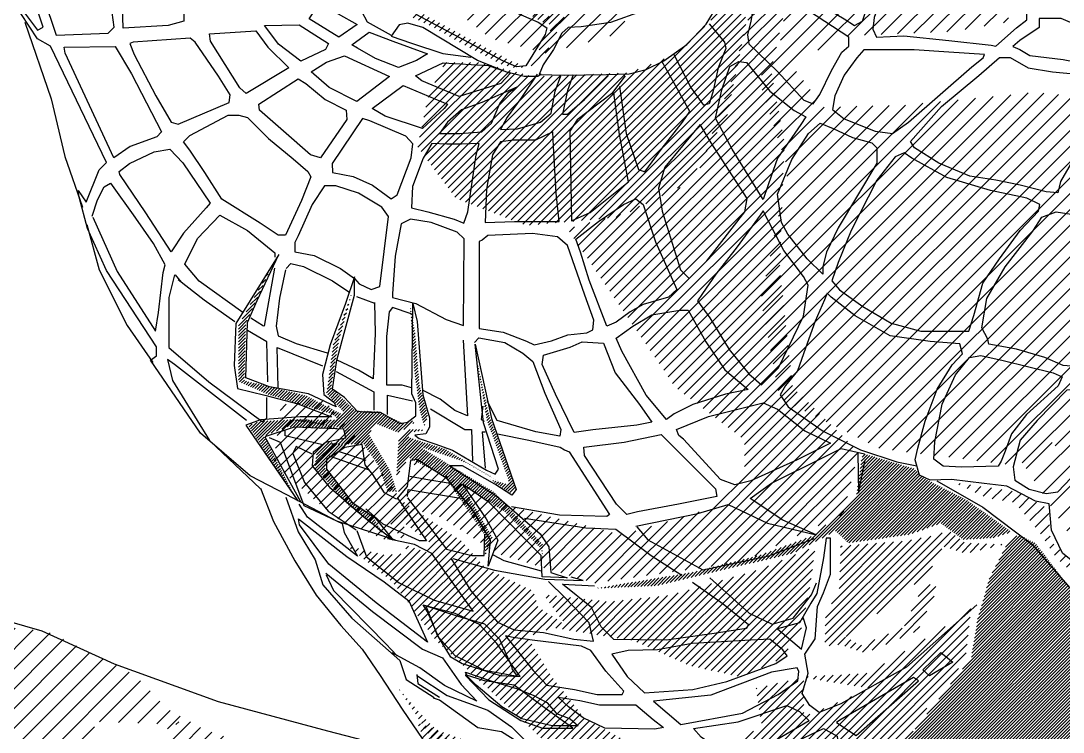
# Model space of a CAD drawing. Header units: inches. Extents: x -18 to 87, y 6 to 85.
# Drawn here: x 18.29 to 47.87, y 40.98 to 61.17 of the extents above; entities that cross this region are included whole.
import ezdxf

# ---------------------------------------------------------------- set-up
doc = ezdxf.new("R2010")
doc.units = ezdxf.units.IN
doc.header["$MEASUREMENT"] = 0
pattern_1 = [(45, (-89.88051, -12.91799), (-0.1122532, 0.1122532), [])]
pattern_2 = [(45, (-13.605135, -34.95223), (-0.04490128, 0.04490128), [])]

msp = doc.modelspace()

# ---------------------------------------------------------------- hatches: boundary and pattern name
h = msp.add_hatch()
h.set_pattern_fill('ANSI31', color=256, scale=2.54, style=0)
h.set_pattern_definition([(45, (-79.63653, -42.23502), (-0.2245064, 0.2245064), [])])
h.paths.add_polyline_path([(35.127, 65.589), (34.259, 65.83), (33.921, 67.902), (33.198, 69.347), (33.034, 69.552), (32.717, 69.514), (32.493, 68.993), (32.064, 68.043), (30.607, 66.108), (29.588, 65.054), (29.147, 65.059), (29.147, 63.662), (30.353, 61.687), (31.607, 60.675), (33.198, 60.242), (35.32, 60.82), (35.898, 62.554), (35.898, 64.433)])
h = msp.add_hatch()
h.set_pattern_fill('ANSI31', color=256, scale=1.27, style=0)
h.set_pattern_definition(pattern_1)
h.paths.add_polyline_path([(32.511, 67.036), (32.697, 67.053), (33.14, 66.815), (33.441, 66.77), (33.467, 66.859), (33.335, 66.93), (33.113, 67), (32.661, 67.151), (32.564, 67.381), (32.697, 67.956), (32.617, 68.045), (32.431, 67.585), (32.254, 67.469), (32.059, 67.576), (31.926, 67.682), (31.864, 67.602), (32.05, 67.469), (32.174, 67.292), (32.192, 67.053), (31.953, 66.292), (31.811, 66.115), (31.536, 66.31), (31.315, 66.549), (31.217, 66.549), (31.554, 66.222), (31.652, 65.929), (31.501, 65.496), (30.978, 64.779), (30.678, 64.533), (30.066, 64.81), (29.688, 65.166), (29.944, 64.877), (30.5, 64.488), (30.722, 64.322), (30.811, 64.1), (30.833, 63.955), (30.733, 63.822), (30.122, 63.1), (30.055, 62.967), (30.011, 62.592), (29.948, 62.536), (29.556, 62.183), (29.242, 61.738), (29.255, 61.568), (29.346, 61.293), (30.04, 60.966), (30.786, 60.535), (31.415, 60.208), (31.964, 59.92), (32.344, 59.829), (32.593, 59.855), (32.37, 59.972), (32.279, 59.985), (29.438, 61.503), (29.386, 61.699), (29.451, 61.869), (30.04, 62.353), (30.354, 62.353), (30.498, 62.314), (32.75, 61.333), (33.116, 61.123), (33.313, 61.071), (33.313, 60.783), (32.815, 60.09), (32.75, 59.802), (32.842, 59.776), (33.077, 60.025), (33.3, 60.443), (33.548, 60.94), (33.732, 61.123), (33.679, 61.45), (33.719, 62.444), (33.849, 62.85), (33.863, 63.281), (33.794, 66.643), (33.711, 66.963), (33.666, 66.762), (33.629, 65.108), (33.529, 65.117), (33.154, 65.154), (32.111, 65.738), (32.02, 65.638), (33.135, 65.035), (33.492, 64.862), (33.62, 64.56), (33.634, 63.202), (33.377, 63.194), (31.258, 63.951), (31.073, 64.2), (31.049, 64.522), (31.818, 65.65), (32.02, 65.785)])
h.paths.add_polyline_path([(31.414, 63.634), (33.034, 63.124), (33.478, 62.925), (33.566, 62.503), (33.478, 61.993), (33.5, 61.35), (33.367, 61.262), (32.257, 61.749), (30.659, 62.437), (30.504, 62.548), (30.526, 62.991), (30.97, 63.723)], flags=16)
h = msp.add_hatch()
h.set_pattern_fill('ANSI31', color=256, scale=2.54, style=0)
h.set_pattern_definition([(45, (-81.251, -27.69928), (-0.2245064, 0.2245064), [])])
h.paths.add_polyline_path([(53.17, 54.435), (50.727, 57.411), (49.357, 58.958), (47.034, 59.137), (43.401, 58.78), (41.078, 58.72), (40.125, 59.97), (41.793, 60.744), (44.771, 60.863), (46.439, 61.16), (44.771, 62.41), (42.269, 63.779), (40.542, 64.255), (39.053, 64.196), (39.887, 62.767), (39.946, 60.803), (39.231, 59.494), (40.065, 56.935), (39.291, 53.245), (39.827, 50.448), (42.686, 49.02), (46.558, 48.544), (47.928, 49.258), (51.085, 49.912), (54.063, 50.329), (55.135, 50.865), (53.944, 51.817)])
h = msp.add_hatch()
h.set_pattern_fill('ANSI31', color=256, scale=1.27, style=0)
h.set_pattern_definition([(45, (-73.48032, -38.71528), (-0.1122532, 0.1122532), [])])
h.paths.add_polyline_path([(38.345, 58.52), (38.885, 61.14), (38.5, 62.836), (38.125, 61.718), (37.858, 61.158), (36.763, 60.171), (35.535, 59.691), (32.839, 59.584), (31.337, 59.984), (30.324, 59.984), (29.861, 59.06), (29.552, 57.595), (30.632, 56.131), (32.638, 55.361), (35.26, 55.592), (37.266, 56.594)])
h = msp.add_hatch()
h.set_pattern_fill('ANSI31', color=256, scale=1.778, style=0)
h.set_pattern_definition([(45, (41.67795, -36.63906), (-0.1571545, 0.1571545), [])])
h.paths.add_polyline_path([(39.828, 54.133), (39.961, 57.728), (39.584, 59.755), (40.145, 62.262), (39.259, 62.38), (38.433, 59.431), (37.429, 56.629), (35.422, 55.715), (33.797, 55.265), (36.862, 50.77), (38.828, 49.272), (38.828, 48.273), (37.795, 47.307), (35.363, 46.575), (31.83, 47.474), (29.531, 48.706), (28.965, 47.74), (27.998, 49.138), (26.899, 50.404), (25.666, 50.27), (25.466, 48.572), (27.265, 47.041), (28.631, 46.442), (29.564, 47.274), (30.231, 47.074), (31.83, 46.042), (34.563, 45.21), (38.762, 45.809), (41.628, 47.174), (42.061, 48.939), (40.195, 50.77)])
h = msp.add_hatch()
h.set_pattern_fill('ANSI31', color=256, scale=0.508, style=0)
h.set_pattern_definition(pattern_2)
h.paths.add_polyline_path([(28.357, 49.737), (29.02, 49.481), (29.448, 49.759), (29.405, 49.823), (29.148, 49.737), (28.421, 50.079), (27.78, 50.1), (27.095, 50.763), (27.309, 52.066), (27.673, 53.391), (27.159, 51.981), (26.967, 50.592), (27.437, 50.079), (27.373, 50.015), (26.39, 50.528), (24.636, 50.955), (24.64, 51.288), (24.677, 52.582), (25.421, 54.222), (24.465, 52.515), (24.465, 50.934), (25.299, 50.57), (27.117, 50.015), (27.309, 49.844), (25.898, 49.844), (27.48, 49.609), (27.48, 49.331), (27.074, 49.139), (28.015, 49.16), (28.443, 48.541), (28.699, 47.814), (28.956, 47.814), (28.763, 48.413), (28.165, 49.438)])
h = msp.add_hatch()
h.set_pattern_fill('ANSI31', color=256, scale=0.508, style=0)
h.set_pattern_definition(pattern_2)
h.paths.add_polyline_path([(29.589, 49.096), (30.908, 48.643), (31.835, 48.107), (30.331, 49.013), (29.3, 49.343), (29.355, 49.487), (29.681, 49.538), (29.843, 49.934), (29.599, 50.858), (29.477, 52.319), (29.341, 53.09), (29.465, 51.196), (29.609, 50.125), (29.733, 49.693), (29.65, 49.569), (29.3, 49.569), (29.012, 49.26), (28.95, 48.231), (29.3, 48.766), (30.31, 48.251), (31.464, 46.563), (31.464, 45.986), (31.67, 46.501), (30.825, 47.984), (32.02, 47.242), (33.072, 46.172), (33.092, 45.863), (33.092, 46.316), (31.711, 47.798), (30.331, 48.643)])
h = msp.add_hatch()
h.set_pattern_fill('ANSI31', color=256, scale=0.508, style=0)
h.set_pattern_definition([(45, (1.67992, -33.712927), (-0.04490128, 0.04490128), [])])
h.paths.add_polyline_path([(31.562, 50.03), (31.24, 51.497), (31.518, 49.832), (32.139, 48.118), (32.074, 48.02), (31.616, 48.15), (32.172, 47.775), (32.335, 47.856)])
h = msp.add_hatch()
h.set_pattern_fill('ANSI31', color=256, scale=0.508, style=0)
h.set_pattern_definition([(45, (-85.05733, -11.51106), (-0.04490128, 0.04490128), [])])
h.paths.add_polyline_path([(25.85, 49.644), (27.38, 49.577), (26.36, 49.865), (25.052, 49.799), (24.741, 49.688), (26.116, 47.583), (25.185, 49.378)])
h = msp.add_hatch()
h.set_pattern_fill('ANSI31', color=256, scale=3.302, style=0)
h.set_pattern_definition([(45, (-97.589, -50.4149), (-0.2918583, 0.2918583), [])])
h.paths.add_polyline_path([(58.203, 45.055), (54.681, 47.714), (53.821, 49.187), (52.838, 49.76), (52.347, 49.883), (49.071, 49.883), (46.614, 48.778), (48.375, 46.078), (50.75, 44.114), (52.265, 43.95), (53.535, 43.091), (55.091, 42.641), (55.91, 42.559), (56.729, 41.945), (58.448, 41.863), (59.677, 41.945), (61.683, 42.395), (62.994, 42.395), (63.158, 42.109), (64.181, 42.068), (64.304, 42.682), (63.977, 43.377), (62.461, 43.582), (61.028, 43.459)])
h = msp.add_hatch()
h.set_pattern_fill('ANSI31', color=256, scale=0.508, style=0)
h.set_pattern_definition([(45, (-85.20147, -11.12332), (-0.04490128, 0.04490128), [])])
h.paths.add_polyline_path([(27.547, 49.123), (27.037, 49.211), (26.682, 48.879), (26.637, 48.48), (27.547, 47.461), (28.544, 46.641), (28.301, 47.062), (27.635, 47.55), (26.926, 48.48), (26.97, 48.68)])
h = msp.add_hatch()
h.set_pattern_fill('ANSI31', color=256, scale=0.508, style=0)
h.set_pattern_definition([(45, (-79.03609, -63.97079), (-0.04490128, 0.04490128), [])])
h.paths.add_polyline_path([(43.91, 48.188), (43.643, 48.455), (42.187, 48.892), (42.139, 48.673), (41.993, 47.631), (40.804, 46.564), (39.275, 46.006), (37.382, 45.521), (34.616, 45.061), (36.314, 45.133), (38.353, 45.618), (40.197, 46.055), (41.411, 46.685), (41.775, 46.346), (43.498, 46.588), (44.396, 46.903), (45.027, 46.443), (45.876, 46.491), (46.41, 46.661), (45.148, 47.558)])
h = msp.add_hatch()
h.set_pattern_fill('ANSI31', color=256, scale=1.905, style=0)
h.set_pattern_definition([(45, (-75.59323, -6.16376), (-0.1683798, 0.1683798), [])])
h.paths.add_polyline_path([(55.354, 42.235), (54.564, 42.235), (53.249, 42.673), (52.24, 43.374), (51.187, 43.418), (50.442, 43.944), (49.126, 45.083), (48.732, 45.302), (47.504, 46.397), (47.46, 47.318), (46.583, 47.8), (44.784, 48.062), (45.705, 47.624), (46.495, 47.493), (47.197, 46.66), (47.679, 45.915), (48.6, 45.083), (49.038, 44.513), (49.872, 43.768), (50.837, 43.023), (51.845, 42.804), (52.503, 42.629), (53.029, 42.278), (53.512, 41.84), (54.696, 41.095), (55.573, 41.139), (56.933, 40.657), (57.678, 40.701), (57.327, 39.562), (57.941, 40.482), (58.643, 40.833), (58.204, 39.869), (58.073, 38.642), (58.424, 39.606), (59.476, 40.92), (60.309, 41.49), (59.871, 41.446), (57.766, 41.49), (56.187, 41.665)])
h = msp.add_hatch()
h.set_pattern_fill('ANSI31', color=256, scale=1.27, style=0)
h.set_pattern_definition([(45, (-74.50991, -38.90726), (-0.1122532, 0.1122532), [])])
h.paths.add_polyline_path([(42.72, 40.062), (45.096, 43.03), (45.258, 44.487), (44.556, 44.001), (42.342, 42.652), (40.538, 42.552), (40.506, 42.545), (40.506, 42.527), (42.396, 42.221), (40.506, 41.411), (40.506, 42.527), (40.462, 42.534), (39.156, 42.221), (39.318, 41.142), (38.184, 40.494), (36.509, 40.17), (34.295, 41.357), (33.323, 42.598), (32.675, 43.678), (33.377, 43.947), (35.699, 43.57), (37.265, 42.868), (38.724, 42.545), (39.804, 43.03), (40.398, 43.732), (40.687, 45.091), (40.836, 46.249), (39.247, 45.595), (36.724, 44.867), (34.985, 44.68), (33.116, 44.886), (33.77, 44.008), (32.967, 44.531), (32.836, 44.979), (31.488, 45.627), (30.809, 46.388), (29.154, 47.513), (28.789, 46.884), (29.154, 46.388), (29.17, 46.917), (29.925, 46.339), (29.809, 46.084), (29.204, 46.293), (29.227, 46.06), (28.654, 46), (27.545, 46.268), (28.841, 45.242), (30.083, 43.57), (32.189, 41.627), (34.187, 39.739), (31.703, 40.44), (29.543, 41.25), (29.867, 40.386), (32.837, 39.253), (35.753, 37.958), (39.102, 37.958)])
h = msp.add_hatch()
h.set_pattern_fill('ANSI31', color=256, scale=0.508, style=0)
h.set_pattern_definition([(45, (-89.88051, -12.917985), (-0.04490128, 0.04490128), [])])
h.paths.add_polyline_path([(51.789, 39.393), (52.727, 40.518), (50.662, 42.159), (49.113, 43.66), (47.846, 45.348), (47.095, 46.333), (46.592, 46.591), (46.253, 46.275), (45.779, 45.35), (45.44, 44.177), (45.26, 43.083), (43.645, 41.037), (41.598, 39.35), (40.448, 38.65), (39.308, 38.124), (37.25, 38.039), (35.364, 38.267), (36.507, 37.667), (37.02, 37.423), (36.722, 37.61), (37.191, 37.329), (34.563, 37.329), (36.91, 37.001), (38.13, 36.954), (39.397, 36.344), (40.618, 35.406), (40.852, 33.859), (40.711, 32.546), (41.04, 31.514), (40.852, 30.341), (39.726, 28.513), (38.224, 28.231), (39.256, 27.387), (40.336, 28.653), (41.838, 31.092), (42.918, 32.405), (44.42, 33.39), (47.564, 35.547), (49.911, 37.282)])
h = msp.add_hatch()
h.set_pattern_fill('ANSI31', color=256, scale=1.27, style=0)
h.set_pattern_definition(pattern_1)
h.paths.add_polyline_path([(44.465, 46.249), (45.094, 46.052), (46.215, 46.308), (45.094, 46.347), (44.623, 46.701), (44.23, 46.563), (43.384, 46.406), (41.851, 46.288), (41.556, 46.269), (41.517, 45.071), (41.124, 44.265), (41.104, 43.421), (41.556, 43.46), (42.264, 43.224), (43.738, 43.853), (44.328, 45.09), (43.935, 45.228), (43.345, 43.951), (42.126, 43.44), (41.694, 43.676), (42.991, 44.638), (44.072, 45.522)])
h = msp.add_hatch()
h.set_pattern_fill('ANSI31', color=256, scale=3.175, style=0)
h.set_pattern_definition([(45, (-13.60513, -34.95223), (-0.280633, 0.280633), [])])
h.paths.add_polyline_path([(16.463, 36.682), (17.335, 37.215), (21.842, 33.003), (26.445, 33.148), (29.498, 31.841), (30.128, 33.196), (29.547, 32.954), (29.353, 33.438), (28.674, 33.245), (26.978, 33.438), (23.732, 35.278), (22.714, 34.891), (22.472, 34.261), (21.357, 35.327), (18.159, 37.989), (15.978, 39.732), (15.3, 40.459), (15.009, 37.747), (14.767, 36.973), (14.476, 40.071), (13.604, 41.524), (14.185, 42.734), (16.075, 42.928), (17.384, 42.395), (18.401, 40.313), (20.582, 40.459), (20.34, 41.282), (22.859, 41.185), (21.551, 42.589), (19.031, 43.848), (16.463, 44.09), (13.749, 43.412), (11.423, 41.863), (11.278, 39.394), (11.472, 37.554), (13.846, 36.15), (14.04, 33.971), (17.529, 30.824), (21.696, 26.176), (25.088, 25.208), (25.137, 24.675), (24.458, 24.675), (24.119, 24.385), (25.901, 24.322), (25.961, 25.45), (23.102, 26.902), (21.357, 30.049), (16.899, 34.31)])
h = msp.add_hatch()
h.set_pattern_fill('ANSI31', color=256, scale=1.27, style=0)
h.set_pattern_definition([(45, (-4.67317, -41.16038), (-0.1122532, 0.1122532), [])])
h.paths.add_polyline_path([(32.464, 39.931), (31.609, 40.358), (30.6, 40.591), (29.823, 41.289), (29.007, 42.221), (29.473, 41.522), (30.211, 40.358), (30.211, 40.125), (27.803, 40.707), (28.502, 40.397), (30.6, 39.66), (32.269, 39), (34.25, 38.884), (33.124, 39.388)])
h = msp.add_hatch()
h.set_pattern_fill('ANSI31', color=256, scale=2.54, style=0)
h.set_pattern_definition([(45, (-13.60513, -34.95223), (-0.2245064, 0.2245064), [])])
h.paths.add_polyline_path([(29.17, 37.383), (25.714, 37.383), (24.2, 38.586), (22.803, 40.098), (22.842, 40.68), (24.278, 40.409), (26.141, 39.943), (29.713, 38.624), (33.246, 37.383), (35.032, 37.422), (33.052, 37.616), (29.325, 38.935), (25.443, 40.37), (23.463, 41.068), (22.492, 41.611), (22.337, 41.185), (22.609, 40.913), (22.259, 40.525), (22.259, 39.633), (24.822, 37.267), (27.151, 35.987), (29.403, 35.172), (30.218, 35.095), (31.615, 34.202), (33.013, 32.961), (33.712, 32.573), (31.654, 35.056)])

# ---------------------------------------------------------------- linework, layer by layer
for p, q in [((18.334, 63.62), (19.296, 60.766)), ((20.937, 60.992), (20.569, 63.847)), ((18.408, 61.135), (19.152, 58.958)), ((20.767, 60.822), (20.937, 60.992)), ((25.205, 61.039), (26.193, 61.054)), ((25.276, 60.954), (25.205, 61.039)), ((25.606, 60.51), (25.276, 60.954)), ((26.193, 61.054), (26.737, 60.71)), ((19.296, 60.766), (20.767, 60.822)), ((23.1, 60.682), (21.482, 60.567)), ((23.243, 60.567), (23.1, 60.682)), ((23.644, 60.796), (24.961, 60.882)), ((23.672, 60.596), (23.644, 60.796)), ((24.961, 60.882), (25.305, 60.424)), ((26.737, 60.71), (27.023, 60.524)), ((27.68, 60.485), (28.173, 60.85)), ((28.173, 60.85), (28.849, 60.594)), ((21.482, 60.567), (21.381, 60.524)), ((21.381, 60.524), (21.51, 60.21)), ((23.902, 59.594), (23.243, 60.567)), ((24.503, 59.265), (23.672, 60.596)), ((25.305, 60.424), (25.892, 59.838)), ((26.236, 60.024), (25.606, 60.51)), ((26.937, 60.353), (26.236, 60.024)), ((27.023, 60.524), (26.937, 60.353)), ((27.845, 60.394), (27.68, 60.485)), ((28.356, 60.102), (27.845, 60.394)), ((28.849, 60.594), (29.834, 60.23)), ((21.51, 60.21), (22.126, 59.036)), ((26.968, 59.992), (27.479, 60.175)), ((27.479, 60.175), (28.757, 59.591)), ((29.013, 59.847), (28.356, 60.102)), ((29.524, 60.047), (29.013, 59.847)), ((29.834, 60.23), (29.524, 60.047)), ((25.892, 59.838), (24.689, 59.108)), ((26.53, 59.719), (26.968, 59.992)), ((29.487, 59.609), (30.272, 59.974)), ((30.272, 59.974), (31.55, 59.901)), ((31.55, 59.901), (32.189, 59.682)), ((36.834, 59.402), (36.487, 60.003)), ((24.231, 59.065), (23.902, 59.594)), ((25.047, 58.808), (26.164, 59.523)), ((26.164, 59.523), (26.379, 59.394)), ((27.041, 59.281), (26.53, 59.719)), ((28.757, 59.591), (27.826, 58.88)), ((29.67, 59.464), (29.487, 59.609)), ((30.729, 59.026), (29.67, 59.464)), ((32.189, 59.682), (31.915, 59.391)), ((32.945, 59.656), (32.482, 58.963)), ((33.455, 59.171), (33.617, 59.61)), ((33.964, 59.633), (33.802, 59.194)), ((34.288, 58.939), (34.959, 59.61)), ((35.445, 59.61), (35.052, 59.101)), ((24.689, 59.108), (24.503, 59.265)), ((26.379, 59.394), (26.923, 58.936)), ((27.826, 58.88), (27.041, 59.281)), ((28.264, 58.679), (29.141, 59.336)), ((29.141, 59.336), (30.4, 58.807)), ((31.915, 59.391), (30.729, 59.026)), ((32.367, 59.286), (31.371, 58.847)), ((32.135, 59.148), (32.367, 59.286)), ((33.339, 58.546), (33.455, 59.171)), ((33.802, 59.194), (33.663, 58.523)), ((35.283, 59.309), (35.469, 57.968)), ((37.274, 58.592), (36.834, 59.402)), ((19.152, 58.958), (19.537, 57.316)), ((22.126, 59.036), (22.556, 58.293)), ((24.202, 58.85), (24.231, 59.065)), ((26.923, 58.936), (27.524, 58.636)), ((31.881, 58.824), (32.135, 59.148)), ((32.482, 58.963), (32.089, 58.431)), ((33.802, 58.523), (34.288, 58.939)), ((35.052, 59.101), (34.08, 58.361)), ((35.283, 57.945), (35.121, 59.124)), ((22.756, 58.235), (24.202, 58.85)), ((25.061, 58.636), (25.047, 58.808)), ((25.749, 58.035), (25.061, 58.636)), ((27.524, 58.636), (27.539, 58.364)), ((28.629, 58.46), (28.264, 58.679)), ((30.309, 58.679), (29.688, 58.114)), ((30.4, 58.807), (30.309, 58.679)), ((30.793, 58.639), (30.399, 58.292)), ((31.371, 58.847), (30.793, 58.639)), ((31.649, 58.269), (31.881, 58.824)), ((37.066, 58.292), (37.274, 58.592)), ((22.556, 58.293), (22.756, 58.235)), ((23.092, 57.918), (24.177, 58.49)), ((24.177, 58.49), (24.478, 58.49)), ((24.478, 58.49), (24.719, 58.43)), ((24.719, 58.43), (25.322, 57.827)), ((27.539, 58.364), (26.794, 57.277)), ((27.983, 58.393), (27.123, 57.119)), ((28.197, 58.335), (27.983, 58.393)), ((29.214, 57.892), (28.197, 58.335)), ((29.688, 58.114), (28.629, 58.46)), ((30.399, 58.292), (30.168, 57.968)), ((31.371, 58.014), (31.649, 58.269)), ((32.089, 58.431), (31.904, 58.084)), ((32.39, 58.107), (33.038, 58.292)), ((33.038, 58.292), (33.339, 58.546)), ((33.663, 58.523), (33.802, 58.523)), ((34.08, 58.361), (33.871, 58.037)), ((36.487, 57.552), (37.066, 58.292)), ((26.508, 57.363), (25.749, 58.035)), ((30.746, 57.968), (31.371, 58.014)), ((31.904, 58.084), (32.39, 58.107)), ((33.385, 58.014), (32.899, 57.783)), ((33.408, 57.598), (33.385, 58.014)), ((33.871, 58.037), (33.918, 55.493)), ((37.57, 58.225), (36.57, 57.018)), ((37.882, 57.705), (37.57, 58.225)), ((22.911, 57.737), (23.092, 57.918)), ((23.092, 57.496), (22.911, 57.737)), ((25.322, 57.827), (26.015, 57.255)), ((29.415, 57.677), (29.214, 57.892)), ((29.372, 57.277), (29.415, 57.677)), ((29.959, 57.69), (29.705, 57.274)), ((30.376, 57.667), (29.959, 57.69)), ((30.168, 57.968), (30.746, 57.968)), ((31.302, 57.69), (30.793, 57.667)), ((31.209, 57.367), (31.302, 57.69)), ((31.904, 57.737), (31.672, 57.367)), ((32.274, 57.783), (31.904, 57.737)), ((32.899, 57.783), (32.274, 57.783)), ((35.538, 56.603), (35.283, 57.945)), ((35.469, 57.968), (35.816, 56.95)), ((38.903, 56.123), (37.882, 57.705)), ((23.514, 56.864), (23.092, 57.496)), ((30.793, 57.667), (30.376, 57.667)), ((33.478, 56.28), (33.408, 57.598)), ((36.001, 56.881), (36.487, 57.552)), ((19.537, 57.316), (20.046, 55.878)), ((26.015, 57.255), (26.437, 56.894)), ((26.794, 57.277), (26.508, 57.363)), ((27.123, 57.119), (27.138, 56.862)), ((28.971, 56.232), (29.372, 57.277)), ((29.705, 57.274), (29.404, 56.465)), ((30.978, 55.748), (31.209, 57.367)), ((31.672, 57.367), (31.51, 56.395)), ((23.996, 56.111), (23.514, 56.864)), ((26.437, 56.894), (26.525, 56.746)), ((27.138, 56.862), (27.725, 56.747)), ((35.816, 56.95), (36.001, 56.881)), ((36.57, 57.018), (36.382, 56.415)), ((26.525, 56.746), (26.26, 56.065)), ((27.725, 56.747), (28.269, 56.504)), ((28.269, 56.504), (28.656, 56.218)), ((34.45, 55.725), (35.538, 56.603)), ((26.904, 56.482), (26.563, 55.952)), ((27.226, 56.482), (26.904, 56.482)), ((27.87, 56.273), (27.226, 56.482)), ((28.533, 55.876), (27.87, 56.273)), ((28.656, 56.218), (28.799, 56.118)), ((28.799, 56.118), (28.971, 56.232)), ((29.404, 56.465), (29.381, 55.863)), ((31.51, 56.395), (31.464, 55.447)), ((33.57, 55.47), (33.478, 56.28)), ((36.382, 56.415), (36.486, 55.769)), ((25.086, 55.422), (23.996, 56.111)), ((26.26, 56.065), (25.805, 55.081)), ((26.563, 55.952), (26.165, 55.062)), ((38.84, 55.749), (38.903, 56.123)), ((23.302, 54.991), (23.935, 55.649)), ((23.935, 55.649), (24.719, 55.219)), ((28.476, 53.624), (28.722, 55.611)), ((28.722, 55.611), (28.533, 55.876)), ((29.381, 55.863), (29.844, 55.748)), ((29.844, 55.748), (30.584, 55.54)), ((30.862, 55.424), (30.978, 55.748)), ((33.918, 55.493), (34.45, 55.725)), ((36.486, 55.769), (37.007, 54.105)), ((37.757, 54.354), (38.84, 55.749)), ((25.597, 55.081), (25.086, 55.422)), ((29.082, 55.403), (28.912, 54.494)), ((29.347, 55.535), (29.082, 55.403)), ((29.935, 55.441), (29.347, 55.535)), ((30.677, 55.174), (29.935, 55.441)), ((30.584, 55.54), (30.862, 55.424)), ((31.464, 55.447), (32.297, 55.47)), ((32.297, 55.47), (33.27, 55.47)), ((33.27, 55.47), (33.57, 55.47)), ((24.719, 55.219), (25.504, 54.587)), ((25.805, 55.081), (25.597, 55.081)), ((26.165, 55.062), (26.071, 54.873)), ((30.87, 54.981), (30.677, 55.174)), ((31.543, 55.076), (31.379, 54.947)), ((32.809, 55.134), (31.543, 55.076)), ((33.523, 55.041), (32.809, 55.134)), ((33.805, 54.795), (33.523, 55.041)), ((22.948, 54.258), (23.302, 54.991)), ((26.071, 54.873), (26.071, 54.608)), ((30.849, 52.524), (30.87, 54.981)), ((31.379, 54.947), (31.301, 54.902)), ((31.301, 54.902), (31.301, 52.434)), ((34.297, 53.378), (33.805, 54.795)), ((25.504, 54.587), (25.504, 54.46)), ((26.071, 54.608), (26.62, 54.513)), ((26.62, 54.513), (27.359, 54.135)), ((28.912, 54.494), (28.836, 53.416)), ((23.353, 53.778), (22.948, 54.258)), ((25.824, 54.135), (25.957, 54.286)), ((25.957, 54.286), (26.317, 54.192)), ((26.317, 54.192), (27.131, 53.794)), ((27.359, 54.135), (27.756, 53.851)), ((37.257, 53.855), (37.757, 54.354)), ((22.669, 53.955), (22.846, 53.752)), ((25.805, 54.097), (25.635, 53.302)), ((27.756, 53.851), (27.889, 53.7)), ((37.007, 54.105), (37.257, 53.855)), ((24.593, 52.893), (23.353, 53.778)), ((27.131, 53.794), (27.624, 53.454)), ((27.889, 53.7), (28.23, 53.548)), ((28.23, 53.548), (28.476, 53.624)), ((25.635, 53.302), (25.54, 52.507)), ((27.813, 53.34), (28.325, 53.151)), ((28.836, 53.416), (28.838, 53.315)), ((28.838, 53.315), (29.501, 53.144)), ((34.555, 52.676), (34.297, 53.378)), ((28.325, 53.17), (28.343, 52.299)), ((28.836, 53.037), (28.741, 52.905)), ((29.366, 52.848), (28.836, 53.037)), ((29.501, 53.144), (30.357, 52.695)), ((28.741, 52.905), (28.665, 52.205)), ((30.357, 52.695), (30.849, 52.524)), ((34.519, 52.395), (34.555, 52.676)), ((25.54, 52.507), (25.597, 52.224)), ((31.301, 52.434), (31.978, 52.332)), ((34.355, 52.313), (34.519, 52.395)), ((25.597, 52.224), (26.108, 52.015)), ((28.343, 52.299), (28.287, 51.012)), ((28.665, 52.205), (28.665, 50.842)), ((30.839, 52.105), (30.968, 49.957)), ((31.978, 52.332), (32.645, 52.079)), ((32.645, 52.079), (32.856, 51.974)), ((32.856, 51.974), (33.348, 52.091)), ((33.348, 52.091), (33.816, 52.255)), ((33.816, 52.255), (34.355, 52.313)), ((26.108, 52.015), (26.98, 51.75)), ((33.121, 51.676), (33.877, 51.903)), ((33.877, 51.903), (34.218, 52.054)), ((34.218, 52.054), (34.823, 52.016)), ((34.823, 52.016), (35.158, 51.18)), ((27.87, 51.258), (27.264, 51.542)), ((33.087, 51.419), (33.121, 51.676)), ((28.287, 51.012), (27.87, 51.258)), ((33.459, 50.57), (33.087, 51.419)), ((35.158, 51.18), (35.848, 50.278)), ((28.665, 50.842), (29.101, 50.842)), ((29.101, 50.842), (29.366, 50.766)), ((30.194, 50.429), (29.694, 50.687)), ((30.603, 50.107), (30.194, 50.429)), ((33.99, 49.482), (33.459, 50.57)), ((30.968, 49.957), (30.603, 50.107)), ((31.398, 50.236), (31.355, 49.849)), ((35.848, 50.278), (36.194, 49.774)), ((31.355, 49.849), (31.441, 49.806)), ((35.769, 49.695), (34.521, 49.562)), ((36.194, 49.774), (35.769, 49.695)), ((25.79, 49.387), (25.79, 49.564)), ((31.381, 49.505), (31.471, 49.505)), ((31.816, 49.446), (32.706, 49.268)), ((34.521, 49.562), (33.99, 49.482)), ((35.412, 49.209), (36.459, 49.426)), ((36.459, 49.426), (38, 47.886)), ((25.336, 49.347), (25.652, 49.209)), ((25.652, 49.209), (26.324, 47.413)), ((26.857, 49.13), (25.79, 49.387)), ((32.706, 49.268), (33.595, 49.071)), ((34.266, 49.071), (35.412, 49.209)), ((27.292, 48.952), (28.082, 48.696)), ((33.595, 49.071), (33.718, 48.994)), ((33.718, 48.994), (33.851, 48.933)), ((33.851, 48.933), (34.997, 47.156)), ((34.286, 48.834), (34.266, 49.071)), ((35.195, 47.452), (34.286, 48.834)), ((42.04, 48.904), (42.061, 47.766)), ((42.061, 47.766), (42.255, 48.711)), ((29.327, 48.242), (29.781, 48.163)), ((29.781, 48.163), (30.473, 48.044)), ((25.81, 47.65), (26.166, 46.663)), ((29.268, 47.63), (30.374, 46.169)), ((38.04, 47.669), (36.953, 47.452)), ((38, 47.886), (38.04, 47.669)), ((26.423, 47.077), (26.186, 47.452)), ((26.324, 47.413), (27.411, 46.899)), ((28.991, 47.61), (29.801, 46.406)), ((33.575, 47.136), (32.212, 47.373)), ((35.491, 47.156), (35.195, 47.452)), ((36.953, 47.452), (35.788, 47.235)), ((27.845, 45.972), (26.423, 47.077)), ((28.576, 46.88), (28.082, 47.314)), ((32.587, 47.057), (34.326, 46.781)), ((34.918, 47.097), (33.575, 47.136)), ((34.997, 47.156), (34.918, 47.097)), ((35.788, 47.235), (35.491, 47.156)), ((27.411, 46.899), (27.47, 46.643)), ((29.604, 46.406), (28.576, 46.88)), ((34.326, 46.781), (35.175, 46.742)), ((35.175, 46.742), (36.183, 45.991)), ((35.769, 46.808), (36.081, 46.435)), ((26.166, 46.663), (26.64, 45.873)), ((27.47, 46.643), (27.845, 45.972)), ((27.825, 46.702), (28.102, 45.952)), ((29.465, 46.307), (28.695, 46.465)), ((31.441, 45.991), (31.461, 46.603)), ((39.516, 45.985), (40.808, 46.479)), ((29.959, 46.051), (29.465, 46.307)), ((29.801, 46.406), (29.604, 46.406)), ((30.374, 46.169), (31.085, 45.991)), ((36.081, 46.435), (37.643, 45.586)), ((26.64, 45.873), (26.857, 45.162)), ((28.102, 45.952), (29.031, 45.222)), ((31.125, 44.412), (29.959, 46.051)), ((30.552, 45.912), (31.737, 45.577)), ((31.085, 45.991), (31.441, 45.991)), ((31.698, 46.011), (31.994, 45.853)), ((31.994, 45.853), (33.061, 45.557)), ((36.183, 45.991), (37.052, 45.439)), ((37.643, 45.586), (39.516, 45.985)), ((31.737, 45.577), (33.16, 45.32)), ((26.956, 45.445), (27.16, 44.997)), ((33.16, 45.32), (34.247, 45.281)), ((34.247, 45.281), (33.911, 45.379)), ((26.857, 45.162), (27.687, 44.215)), ((27.16, 44.997), (28.648, 43.49)), ((29.031, 45.222), (30.019, 44.728)), ((30.019, 44.728), (31.125, 44.412)), ((27.687, 44.215), (29.05, 43.011)), ((28.648, 43.49), (28.974, 43.144)), ((29.05, 43.011), (29.228, 42.478)), ((29.526, 42.612), (29.554, 42.36)), ((29.228, 42.478), (30.019, 41.964)), ((29.554, 42.36), (30.17, 41.968))]:
    msp.add_line(p, q)
for points in [[(21.074, 63.827), (22.913, 63.655), (22.913, 61.891), (22.913, 61.156), (22.472, 61.033), (21.196, 60.96), (21.147, 62.504), (21, 63.557)], [(39.435, 63.837), (39.435, 63.315), (39.403, 62.566), (39.501, 62.337), (40.023, 62.109), (40.936, 61.653), (41.654, 61.229), (41.948, 61.033), (42.176, 61.164), (42.405, 61.848), (42.47, 62.663), (42.372, 62.924), (41.426, 63.315), (39.957, 63.804), (39.566, 63.837)], [(43.057, 62.761), (42.796, 62.631), (42.764, 61.979), (42.503, 61.261), (42.47, 60.935), (42.568, 60.707), (43.351, 60.74), (44.624, 60.609), (45.831, 60.479), (45.962, 60.446), (46.549, 60.968), (46.843, 61.196), (46.843, 61.457), (46.516, 61.62), (44.917, 62.24), (43.645, 62.696)], [(29.433, 61.499), (29.491, 61.702), (30.043, 62.225), (30.217, 62.254), (30.449, 62.225), (32.971, 61.131), (33.216, 60.968), (33.175, 60.785), (32.625, 59.889), (32.36, 59.868), (31.972, 60.031), (29.526, 61.335)], [(33.641, 60.819), (33.411, 60.359), (33.112, 59.922), (32.997, 59.646), (33.733, 59.623), (34.907, 59.646), (35.552, 59.669), (36.035, 59.784), (36.542, 60.037), (37.186, 60.497), (37.738, 61.072), (37.946, 61.416), (37.715, 61.715), (37.531, 61.922), (37.232, 61.922), (36.657, 61.692), (35.92, 61.439), (35.022, 61.118), (34.194, 61.003), (33.825, 60.98)], [(39.142, 61.946), (39.011, 61.164), (38.913, 60.772), (38.946, 60.512), (39.762, 59.729), (40.512, 58.914), (40.773, 58.816), (40.969, 59.077), (41.295, 59.762), (41.589, 60.283), (41.785, 60.446), (41.785, 60.707), (40.643, 61.457), (39.566, 61.913), (39.272, 61.979)], [(26.754, 61.675), (27.839, 61.063), (27.311, 60.701), (26.475, 61.23), (26.642, 61.48)], [(19.526, 60.424), (20.965, 60.444), (21.432, 59.666), (22.288, 58.015), (22.152, 57.879), (21.393, 57.607), (20.927, 57.277), (19.546, 60.249)], [(45.635, 60.218), (44.624, 60.283), (43.645, 60.349), (42.699, 60.349), (42.209, 60.349), (42.013, 60.12), (41.654, 59.631), (41.393, 59.044), (41.328, 58.653), (41.654, 58.392), (42.535, 58.034), (43.025, 57.968), (43.482, 58.294), (45.276, 59.859), (45.603, 60.12)], [(43.539, 57.748), (44.418, 58.737), (45.481, 59.616), (46.067, 60.128), (46.361, 60.128), (46.874, 59.835), (47.57, 59.725), (48.67, 59.616), (49.439, 59.396), (49.989, 59.176), (50.026, 58.92), (49.622, 58.7), (48.963, 58.224), (48.266, 57.418), (47.79, 56.613), (47.717, 56.283), (47.387, 56.32), (46.654, 56.503), (45.957, 56.649), (45.224, 56.759), (44.345, 57.126), (43.648, 57.565)], [(38.004, 58.407), (38.188, 59.213), (38.408, 59.872), (38.664, 60.018), (38.884, 59.982), (39.544, 59.176), (40.24, 58.627), (40.57, 58.444), (40.423, 58.224), (39.764, 57.272), (39.507, 56.54), (39.36, 56.1), (38.481, 57.528)], [(39.874, 55.441), (39.764, 56.247), (40.167, 57.235), (40.643, 57.968), (40.973, 58.261), (41.34, 58.114), (41.889, 57.858), (42.439, 57.711), (42.586, 57.565), (42.586, 57.126), (42.036, 56.21), (41.486, 55.295), (41.156, 54.599), (41.046, 54.196), (41.046, 53.976), (40.607, 54.416), (40.057, 55.112)], [(21.082, 56.888), (21.374, 57.121), (22.074, 57.452), (22.521, 57.529), (22.891, 57.141), (23.668, 55.994), (23.552, 55.858), (22.91, 55.14), (22.56, 54.615), (21.841, 55.722), (21.102, 56.81)], [(43.355, 57.418), (43.099, 57.309), (42.586, 56.649), (41.853, 55.221), (41.486, 54.306), (41.303, 53.793), (41.523, 53.537), (42.182, 53.061), (42.989, 52.585), (43.832, 52.365), (44.821, 52.365), (45.188, 52.365), (45.334, 52.805), (45.591, 53.72), (46.067, 54.416), (46.654, 55.221), (47.167, 55.771), (47.204, 55.954), (46.837, 56.137), (45.811, 56.357), (44.565, 56.723), (43.575, 57.272)], [(34.043, 54.974), (34.68, 55.478), (35.397, 55.956), (35.742, 56.115), (35.955, 55.956), (36.3, 54.895), (36.91, 53.542), (36.672, 53.329), (35.955, 53.117), (35.583, 52.905), (35.185, 52.613), (34.919, 52.507), (34.415, 53.807), (34.176, 54.603)], [(39.269, 55.651), (38.619, 54.751), (38.012, 53.977), (37.635, 53.433), (37.489, 53.224), (37.845, 52.743), (38.389, 51.843), (38.954, 51.153), (39.31, 50.839), (39.792, 51.32), (40.504, 52.785), (40.63, 53.663), (40.504, 53.914), (39.939, 54.647), (39.499, 55.504), (39.352, 55.776)], [(45.735, 52.135), (45.562, 52.453), (45.706, 53.29), (46.226, 54.185), (47.007, 55.196), (47.267, 55.6), (47.671, 55.745), (48.22, 55.658), (49.405, 55.196), (50.33, 54.618), (50.735, 54.358), (50.908, 54.099), (50.706, 53.868), (49.81, 53.146), (49.03, 52.51), (48.452, 51.991), (48.22, 51.586), (48.22, 51.355), (47.874, 51.384), (47.353, 51.615), (46.544, 51.846), (45.764, 51.991)], [(35.185, 52.162), (35.662, 52.507), (36.194, 52.825), (36.99, 52.958), (37.229, 52.958), (37.734, 52.056), (38.265, 51.26), (38.929, 50.703), (38.291, 50.57), (37.362, 50.278), (36.831, 50.013), (36.618, 49.854), (36.034, 50.544), (35.344, 51.791)], [(46.024, 48.525), (44.984, 48.497), (44.463, 48.525), (44.203, 48.728), (44.232, 49.218), (44.434, 50.287), (44.81, 51.124), (45.215, 51.615), (45.533, 51.673), (46.168, 51.529), (46.862, 51.355), (47.585, 51.182), (47.845, 51.067), (47.729, 50.807), (46.833, 49.998), (46.4, 49.449), (46.226, 48.959), (46.111, 48.67)], [(48.805, 50.508), (48.476, 50.71), (48.248, 50.71), (47.97, 50.685), (47.134, 49.824), (46.653, 49.268), (46.45, 48.508), (46.501, 48.129), (46.906, 47.876), (47.387, 47.749), (47.716, 47.8), (48.654, 48.787), (49.388, 49.242), (49.895, 49.521), (50.047, 49.749), (49.717, 50.078), (49.008, 50.457)], [(36.902, 49.57), (37.805, 49.935), (39.353, 50.322), (39.761, 50.15), (40.535, 49.527), (41.266, 49.183), (40.32, 48.711), (39.009, 48.109), (38.557, 48.002), (38.149, 48.152), (37.095, 49.291), (36.966, 49.398)], [(26.167, 47.03), (27.539, 45.968), (28.603, 45.241), (29.302, 44.709), (29.834, 43.535), (28.379, 44.653), (27.035, 45.744), (26.195, 46.863)], [(29.712, 44.594), (30.693, 44.275), (31.453, 44.055), (31.87, 43.614), (32.214, 42.854), (32.238, 42.756), (32.386, 42.56), (31.453, 42.731), (30.619, 43.148), (30.153, 43.663), (29.834, 44.398)], [(29.785, 44.569), (30.104, 43.736), (30.472, 43.123), (30.816, 42.927), (31.895, 42.584), (32.459, 42.56), (31.797, 43.491), (31.306, 44.03), (30.619, 44.349), (29.957, 44.52)], [(32.042, 43.712), (32.827, 42.731), (33.22, 42.315), (34.005, 42.192), (34.642, 42.045), (35.354, 42.045), (35.403, 42.143), (34.888, 42.707), (34.471, 43.295), (34.201, 43.417), (32.803, 43.589), (32.263, 43.663)], [(35.059, 43.197), (35.501, 42.56), (35.992, 42.094), (37.365, 42.192), (38.322, 42.413), (39.72, 42.927), (40.039, 43.148), (39.917, 43.319), (39.549, 43.614), (39.009, 43.589), (37.341, 43.491), (36.36, 43.319), (35.526, 43.295)], [(43.887, 42.752), (44.396, 43.237), (44.736, 42.97), (44.081, 42.582)], [(30.914, 42.682), (31.625, 42.437), (32.361, 42.217), (32.852, 42.02), (33.22, 41.824), (33.489, 41.506), (33.882, 41.359), (34.103, 41.163), (33.367, 41.163), (32.508, 41.359), (31.944, 41.702), (31.208, 42.315), (30.963, 42.56)], [(30.914, 42.584), (31.576, 41.898), (32.484, 41.31), (33.097, 41.089), (33.956, 41.089), (33.146, 41.677), (32.287, 42.315), (31.453, 42.437), (30.914, 42.609)], [(40.319, 42.801), (39.591, 42.679), (37.868, 42.025), (36.242, 41.855), (37.019, 41.2), (38.766, 41.516), (39.785, 42.049), (40.343, 42.437), (40.368, 42.704)], [(41.436, 41.249), (41.994, 40.885), (43.765, 42.437), (43.62, 42.534), (41.533, 41.322)], [(35.746, 41.751), (36.237, 41.334), (36.531, 41.114), (36.286, 41.065), (34.863, 41.089), (34.25, 41.383), (33.833, 41.702), (33.539, 41.971), (34.152, 41.873), (34.716, 41.751), (35.28, 41.751)], [(37.383, 41.079), (38.645, 41.273), (40.028, 41.734), (40.392, 41.564), (40.659, 41.297), (39.494, 40.618), (38.693, 40.303), (38.038, 40.521), (37.601, 40.837)], [(38.912, 40.037), (40.149, 40.643), (41.072, 41.079), (41.46, 40.861), (41.484, 40.594), (40.513, 40.037), (39.446, 39.721), (39.033, 39.818)]]:
    msp.add_lwpolyline(points, close=True)
for points in [[(18.14, 61.734), (18.76, 60.907), (18.926, 60.99), (18.181, 63.263)], [(28.919, 46.429), (27.255, 46.969), (25.842, 47.717), (24.802, 48.257), (23.388, 49.462), (21.975, 51.539), (22.141, 51.664), (22.141, 51.913), (20.725, 54.087), (20.187, 55.278), (19.943, 56.16), (19.916, 56.35), (20.145, 56.026), (20.519, 56.94), (20.727, 57.148), (19.132, 60.453), (18.76, 60.659), (18.057, 61.734)], [(27.962, 61.446), (28.117, 61.137), (28.801, 60.762)], [(48.606, 60.897), (47.81, 61.238), (47.184, 61.238), (47.184, 60.982), (46.643, 60.612), (46.444, 60.442), (46.643, 60.357), (46.928, 60.186), (47.866, 60.072), (48.89, 59.873)], [(33.06, 59.653), (32.966, 59.591), (32.577, 59.591), (32.079, 59.716), (31.253, 60.042), (29.696, 60.983), (29.275, 61.107), (29.027, 61.057), (28.804, 60.735), (29.374, 60.537), (30.266, 60.24), (31.059, 60.141)], [(37.821, 61.08), (38.261, 60.568), (38.298, 60.385), (38.078, 59.835), (37.931, 59.14), (37.821, 58.81), (37.675, 58.773), (37.308, 59.286), (36.832, 60.201)], [(20.316, 55.624), (20.464, 56.092), (20.661, 56.462), (20.834, 56.56), (21.524, 55.599)], [(20.338, 55.599), (21.03, 54.05), (22.111, 52.362), (22.194, 52.888), (22.332, 54.022), (22.388, 54.243), (22.055, 54.852), (21.49, 55.664)], [(20.16, 55.384), (20.516, 54.101), (21.306, 52.522), (22.037, 51.476)], [(28.261, 50.063), (28.022, 50.063), (27.848, 50.085), (27.479, 50.476), (27.131, 50.715), (27.262, 51.539), (27.761, 53.384), (27.761, 53.905), (27.501, 53.146), (27.066, 51.974), (26.849, 51.127), (26.892, 50.563), (27.175, 50.346), (27.24, 50.215), (26.458, 50.584), (25.35, 50.78), (24.676, 51.04), (24.72, 52.603), (25.002, 53.232), (25.611, 54.535), (24.394, 52.581), (24.35, 51.387), (24.437, 50.736), (25.219, 50.541), (26.154, 50.302), (27.11, 49.933), (26.219, 49.933), (25.089, 49.846), (24.676, 49.694), (26.154, 47.545)], [(25.206, 52.507), (25.497, 54.152)], [(22.656, 53.959), (22.495, 53.314), (22.495, 51.895), (23.625, 50.927), (25.142, 49.798), (25.271, 49.895), (25.271, 50.476)], [(22.753, 53.83), (23.496, 53.249), (24.367, 52.636)], [(48.479, 45.558), (47.855, 46.062), (47.542, 46.711), (47.47, 47.455), (47.088, 47.534), (46.275, 47.964), (45.63, 48.036), (44.698, 48.155), (44.1, 48.131), (43.79, 48.274), (43.67, 48.704), (43.742, 49.038), (43.957, 49.803), (44.292, 50.71), (44.722, 51.402), (45.009, 51.713), (44.937, 51.999), (44.099, 52.072), (42.958, 52.224), (41.969, 52.794), (41.285, 53.326), (41.171, 53.44), (41.095, 53.25), (40.828, 52.642), (40.562, 51.882), (40.334, 51.236), (39.992, 50.818), (39.84, 50.552), (40.068, 50.21), (41.057, 49.526), (42.121, 48.994), (43.148, 48.652), (43.718, 48.539)], [(28.227, 50.066), (28.484, 50.066), (29.052, 49.742), (29.268, 49.782), (29.497, 49.958), (29.497, 50.322), (29.389, 50.579), (29.416, 53.143), (29.538, 52.631), (29.7, 50.552), (29.889, 49.904), (29.889, 49.634), (29.781, 49.445), (29.47, 49.404), (29.592, 49.31), (30.038, 49.161), (30.538, 48.986), (31.51, 48.419), (31.754, 48.298), (31.848, 48.446), (31.416, 49.755), (31.188, 51.993), (31.648, 49.882), (32.352, 47.863), (32.229, 47.71), (31.739, 48.016), (30.821, 48.536), (30.453, 48.536), (31.801, 47.679), (33.025, 46.609), (33.27, 46.242), (33.332, 45.508), (33.791, 45.355), (33.087, 45.385), (33.056, 45.997), (31.586, 47.496), (30.821, 48.016), (31.494, 47.037), (31.831, 46.425), (31.556, 45.691), (31.617, 46.425), (31.096, 47.312), (30.392, 48.169), (29.535, 48.72), (29.351, 48.689), (29.259, 47.955), (28.953, 47.588), (28.616, 47.771), (28.28, 48.291), (28.065, 48.567), (27.974, 49.148), (27.484, 49.056), (26.963, 48.72), (26.963, 48.444), (27.698, 47.496), (28.341, 47.068), (28.861, 46.425), (28.035, 47.068), (27.086, 47.894), (26.565, 48.536), (26.596, 48.934), (26.933, 49.209), (27.514, 49.331), (27.453, 49.576), (26.045, 49.637), (25.218, 49.362), (26.228, 47.527)], [(25.174, 52.507), (24.819, 52.733)], [(25.303, 50.927), (25.271, 52.056), (24.722, 52.378)], [(31.162, 52.04), (31.291, 52.169), (32.022, 52.04), (32.538, 51.74), (32.817, 51.503), (33.161, 50.601), (33.612, 49.57), (33.591, 49.377), (32.903, 49.506), (31.807, 49.828), (31.527, 50.386)], [(25.594, 50.766), (25.561, 51.895), (26.853, 51.379)], [(24.698, 49.822), (22.651, 51.413), (22.452, 51.555), (22.594, 50.959), (23.646, 49.254), (25.097, 47.89)], [(27.24, 51.217), (28.305, 50.637), (28.305, 50.121)], [(28.692, 49.992), (28.692, 50.54), (29.403, 50.379)], [(29.919, 50.153), (30.887, 49.573), (31.081, 49.573), (31.113, 48.67)], [(31.381, 49.505), (31.468, 48.476)], [(26.561, 48.873), (26.107, 49.091), (26.008, 48.893), (26.344, 48.064), (27.015, 47.255), (27.806, 46.722)], [(28.181, 48.419), (27.055, 48.814)], [(35.741, 46.821), (37.504, 47.186), (38.364, 47.444), (39.482, 46.907), (40.858, 46.584), (39.912, 46.993), (38.987, 47.615), (39.589, 48.045), (41.094, 48.797), (41.567, 49.033), (42.233, 48.883)], [(44.28, 48.113), (45.593, 47.361), (46.976, 46.311), (48.184, 44.93), (49.987, 42.691), (51.142, 41.607), (52.262, 40.75), (53.399, 39.984), (54.869, 39.108), (56.685, 38.272), (57.298, 37.88), (57.765, 37.071), (58.255, 35.624), (58.673, 34.177), (58.943, 33.417)], [(25.092, 47.909), (25.464, 46.956), (26.069, 45.84), (26.674, 44.864), (27.372, 44.004), (27.977, 43.33), (28.489, 42.586), (29.117, 41.633), (29.698, 40.773), (29.954, 40.378), (29.791, 40.261), (28.791, 40.54), (27, 41.005), (23.905, 41.842), (20.951, 42.911), (18.898, 43.844), (17.476, 44.256)], [(29.268, 47.669), (29.287, 47.867), (30.829, 47.61)], [(45.416, 44.595), (43.426, 42.825), (41.557, 41.782), (40.95, 41.54), (40.683, 41.734), (40.465, 42.073), (40.635, 42.655), (40.538, 43.189), (40.829, 43.625), (40.902, 44.546), (41.072, 44.934), (41.266, 45.468), (41.266, 46.486), (41.144, 46.486), (41.072, 45.929), (40.877, 44.91), (40.708, 44.643), (40.392, 44.086), (39.761, 43.916), (40.441, 43.334), (40.586, 43.94), (40.489, 44.231)], [(30.497, 45.917), (31.061, 44.986), (31.821, 44.104), (32.287, 43.883), (33.122, 43.81), (33.98, 43.614), (34.544, 43.565), (34.422, 44.079), (33.735, 44.79), (33.269, 45.256)], [(26.951, 45.492), (28.267, 44.402), (29.694, 43.339), (30.254, 43.087), (30.786, 42.332), (31.234, 41.857), (30.31, 42.304), (29.61, 42.807), (28.827, 43.227)], [(37.843, 45.36), (38.955, 44.352), (39.615, 44.04), (40.206, 44.214), (40.727, 44.873), (40.866, 45.221)], [(37.35, 45.235), (38.224, 44.619), (38.943, 44.037), (38.875, 43.917), (37.967, 43.78), (36.613, 43.591), (35.123, 43.609), (34.763, 43.968), (34.489, 44.516), (33.666, 45.183), (34.574, 45.132)], [(29.526, 42.584), (30.394, 42.024), (31.542, 41.605), (32.214, 41.129), (32.689, 40.654), (32.549, 40.598), (31.934, 40.99), (31.262, 41.101), (30.17, 41.885), (30.002, 41.94)]]:
    msp.add_lwpolyline(points)

doc.saveas('drawing.dxf')
